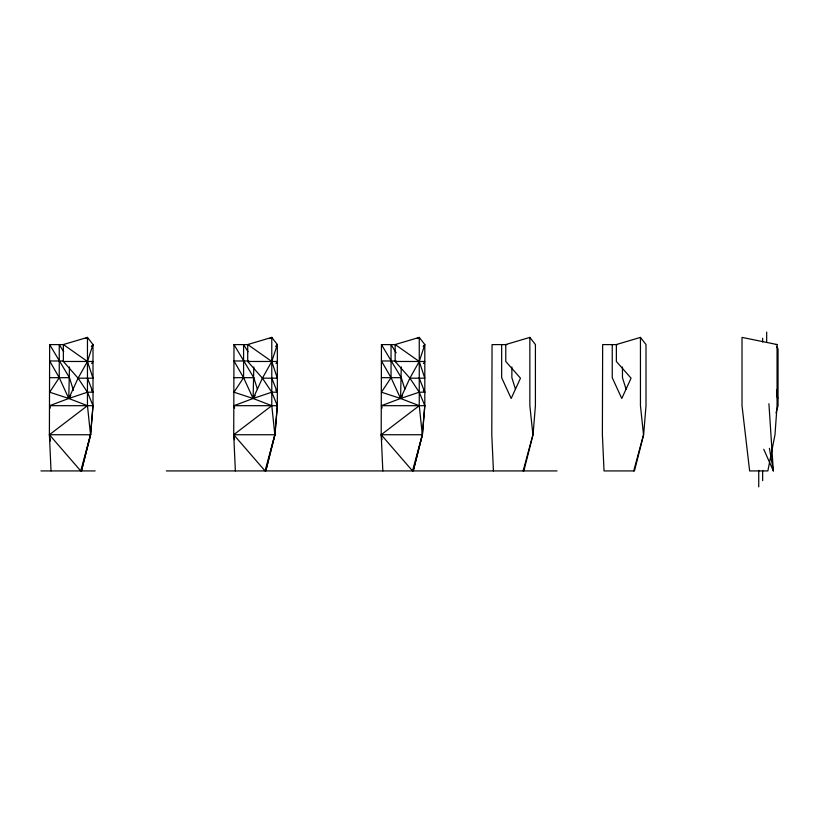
<?xml version="1.0" encoding="UTF-8"?>
<svg xmlns="http://www.w3.org/2000/svg" width="819" height="819" viewBox="0 0 819 819"><rect width="100%" height="100%" fill="white"/><g stroke="black" fill="none" stroke-linecap="round" stroke-linejoin="round"><path stroke-width="1.23" d="M64.363 344.604L49.652 344.604L49.396 434.735L51.034 470.925M248.689 344.604L233.988 344.604L233.722 434.735L235.37 470.925M396.161 344.604L381.449 344.604L381.193 434.735L382.831 470.925M69.472 366.953L68.776 398.484L49.652 405.681L50.297 408.097M253.798 366.953L253.112 398.484L233.988 405.681L234.633 408.097M401.269 366.953L400.573 398.484L381.449 405.681L382.094 408.097M90.653 434.735L93.008 405.681L93.008 344.543L87.459 337.397L63.37 344.543L63.37 361.476L78.081 378.173L87.459 392.199L93.008 405.681L90.52 434.735L81.439 470.925L90.653 434.735L49.396 434.735L50.42 440.97M274.979 434.735L277.344 405.681L277.344 344.543L271.785 337.397L247.707 344.543L247.707 361.476L262.408 378.173L271.785 392.199L277.344 405.681L274.856 434.735L265.776 470.925L274.979 434.735L233.722 434.735L234.541 439.721M422.45 434.735L424.805 405.681L424.805 344.543L419.256 337.397L395.167 344.543L395.167 361.476L409.879 378.173L419.256 392.199L424.805 405.681L422.317 434.735L413.237 470.925L422.45 434.735L381.193 434.735L382.012 439.721M523.843 470.925L533.046 434.735L535.411 405.681L535.411 344.543L529.852 337.397L505.763 344.543L505.763 361.476L520.474 378.173L511.179 398.484L501.648 377.682L501.648 344.604M523.136 470.925L532.913 434.735L529.852 405.681L529.852 337.397M633.732 470.925L643.519 434.735L640.448 405.681L640.448 337.397L616.369 344.543L616.369 361.476L631.07 378.173L621.775 398.484L612.243 377.682L612.243 344.604M776.023 412.94L778.05 405.681L778.05 348.945L776.699 346.775M91.329 346.427L93.008 344.543L87.459 361.476L78.081 378.173L68.776 398.484L49.652 392.199L59.255 377.682L59.255 344.604L63.728 351.771M275.655 346.427L277.344 344.543L271.785 361.476L262.408 378.173L253.112 398.484L233.988 392.199L243.581 377.682L243.581 344.604L248.055 351.771M423.126 346.427L424.805 344.543L419.256 361.476L409.879 378.173L400.573 398.484L381.449 392.199L391.052 377.682L391.052 344.604L396.161 352.794M91.667 363.564L93.008 361.476L63.37 361.476M276.003 363.564L277.344 361.476L247.707 361.476M423.464 363.564L424.805 361.476L395.167 361.476M70.803 395.444L68.776 398.484L87.459 405.681L90.52 434.735L80.743 470.925L49.396 434.735L87.459 405.681L87.459 337.397L85.411 338.595M255.139 395.444L253.112 398.484L271.785 405.681L274.856 434.735L265.069 470.925L233.722 434.735L271.785 405.681L271.785 337.397L269.738 338.595M402.6 395.444L400.573 398.484L419.256 405.681L422.317 434.735L412.53 470.925L381.193 434.735L419.256 405.681L419.256 337.397L417.209 338.595M775.777 344.543L777.057 344.543L777.057 405.681L774.989 434.735L767.864 470.925L749.631 470.925L742.014 405.681L742.014 337.397L777.057 344.543M506.756 344.604L492.055 344.604L491.789 434.735L493.427 470.925M617.352 344.604L602.651 344.604L602.385 434.735L604.033 470.925L634.438 470.925L643.642 434.735L646.007 405.681L646.007 344.543L640.448 337.397M63.083 360.984L49.652 360.984L59.255 377.682L68.776 398.484L87.459 392.199L93.008 392.199L87.459 378.173M248.689 360.984L233.988 360.984L243.581 377.682L253.112 398.484L271.785 392.199L277.344 392.199L271.785 378.173M396.161 360.984L381.449 360.984L391.052 377.682L400.573 398.484L419.256 392.199L424.805 392.199L419.256 378.173M49.652 377.682L69.472 377.682L73.454 390.397M233.988 377.682L253.798 377.682L257.422 389.24M381.449 377.682L401.269 377.682L404.883 389.24M78.081 378.173L93.008 378.173L87.459 361.476L63.37 344.543M262.408 378.173L277.344 378.173L271.785 361.476L247.707 344.543M409.879 378.173L424.805 378.173L419.256 361.476L395.167 344.543M49.652 405.681L93.008 405.681M233.988 405.681L277.344 405.681M381.449 405.681L424.805 405.681M40.95 470.925L95.137 470.925M166.329 470.925L557.012 470.925M423.28 390.192L424.805 392.199M275.808 390.192L277.344 392.199M91.482 390.192L93.008 392.199M401.269 377.682L381.449 344.604M253.798 377.682L233.988 344.604M69.472 377.682L49.652 344.604M763.769 449.283L773.331 470.925L768.918 403.736M626.085 389.24L622.46 377.682L622.46 366.953M515.489 389.24L511.865 377.682L511.865 366.953M769.41 448.341L773.331 470.925M776.791 391.144L777.579 398.484L776.801 389.598M766.676 332.115L766.676 342.26M762.643 338.247L762.643 342.055M762.643 470.495L762.643 480.671M758.732 470.341L758.732 486.885"/></g></svg>
